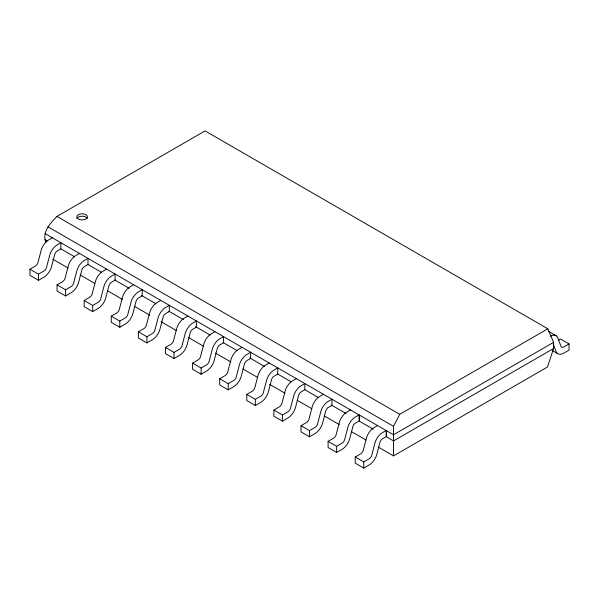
<?xml version="1.0" encoding="UTF-8"?>
<svg xmlns="http://www.w3.org/2000/svg" width="599" height="599" viewBox="0 0 599 599"><rect width="100%" height="100%" fill="white"/><g stroke="black" fill="none" stroke-linecap="round" stroke-linejoin="round"><path stroke-width="0.9" d="M45.868 242.348C41.728 232.15 50.391 223.09 56.965 216.404L205.053 130.904L547.823 328.799L553.573 342.351L553.573 348.513L547.493 367L393.521 455.891L378.134 447.011M393.521 455.891L393.521 426.323L399.728 414.298L547.823 328.799M52.36 237.796L47.927 240.394A11.568 6.679 -60 0 0 41.368 249.558L37.909 262.766A3.976 2.291 -60 0 1 35.655 265.896L29.95 269.221L29.95 275.375L38.486 280.31L43.907 277.18A11.531 6.656 -60 0 0 51.589 266.48L54.629 254.695A4.006 2.314 -60 0 1 57.302 250.959L60.896 248.885L74.62 256.806M29.95 269.221L38.486 274.147L44.199 270.823A3.976 2.291 -60 0 0 46.445 267.693L49.904 254.485A11.568 6.679 -60 0 1 56.463 245.328L60.896 242.722L60.896 248.885M79.465 253.444L75.032 256.043A11.568 6.679 -60 0 0 68.473 265.207L65.014 278.415A3.976 2.291 -60 0 1 62.76 281.545L57.055 284.869L57.055 291.024L65.59 295.958L71.011 292.829A11.531 6.656 -60 0 0 78.694 282.129L81.734 270.344A4.006 2.314 -60 0 1 84.407 266.607L88.001 264.533L101.755 272.478M57.055 284.869L65.59 289.796L71.303 286.472A3.976 2.291 -60 0 0 73.55 283.342L77.009 270.134A11.568 6.679 -60 0 1 83.568 260.977L88.001 258.371L88.001 264.533M106.57 269.093L102.137 271.691A11.568 6.679 -60 0 0 95.578 280.856L92.119 294.064A3.976 2.291 -60 0 1 89.865 297.194L84.16 300.518L84.16 306.673L92.695 311.607L98.116 308.478A11.531 6.656 -60 0 0 105.798 297.778L108.838 285.993A4.006 2.314 -60 0 1 111.511 282.256L115.105 280.182L115.105 274.02L110.673 276.626A11.568 6.679 -60 0 0 104.114 285.783L100.654 298.991A3.976 2.291 -60 0 1 98.408 302.121L92.695 305.445L84.16 300.518M133.674 284.742L129.242 287.34A11.568 6.679 -60 0 0 122.683 296.505L119.223 309.713A3.976 2.291 -60 0 1 116.97 312.843L111.264 316.167L111.264 322.322L119.8 327.256L125.221 324.126A11.531 6.656 -60 0 0 132.903 313.427L135.943 301.641A4.006 2.314 -60 0 1 138.624 297.905L142.21 295.831L142.21 289.669L137.777 292.275A11.568 6.679 -60 0 0 131.218 301.432L127.759 314.64A3.976 2.291 -60 0 1 125.513 317.769L119.8 321.094L111.264 316.167M160.779 300.391L156.346 302.989A11.568 6.679 -60 0 0 149.787 312.154L146.328 325.362A3.976 2.291 -60 0 1 144.074 328.492L138.369 331.816L138.369 337.971L146.905 342.905L152.326 339.775A11.531 6.656 -60 0 0 160.008 329.076L163.048 317.29A4.006 2.314 -60 0 1 165.728 313.554L169.315 311.48L169.315 305.318L164.882 307.923A11.568 6.679 -60 0 0 158.323 317.081L154.864 330.289A3.976 2.291 -60 0 1 152.618 333.418L146.905 336.743L138.369 331.816M187.884 316.04L183.451 318.638A11.568 6.679 -60 0 0 176.892 327.803L173.433 341.011A3.976 2.291 -60 0 1 171.179 344.14L165.474 347.465L165.474 353.62L174.01 358.554L179.43 355.424A11.531 6.656 -60 0 0 187.113 344.724L190.153 332.939A4.006 2.314 -60 0 1 192.833 329.203L196.42 327.129L196.42 320.967L191.987 323.572A11.568 6.679 -60 0 0 185.428 332.73L181.969 345.937A3.976 2.291 -60 0 1 179.722 349.067L174.01 352.392L165.474 347.465M214.989 331.689L210.556 334.287A11.568 6.679 -60 0 0 203.997 343.452L200.538 356.66A3.976 2.291 -60 0 1 198.284 359.789L192.578 363.114L192.578 369.269L201.114 374.203L206.535 371.073A11.531 6.656 -60 0 0 214.217 360.373L217.257 348.588A4.006 2.314 -60 0 1 219.938 344.852L223.524 342.778L223.524 336.616L219.092 339.221A11.568 6.679 -60 0 0 212.533 348.378L209.073 361.586A3.976 2.291 -60 0 1 206.827 364.716L201.114 368.041L192.578 363.114M242.093 347.338L237.661 349.936A11.568 6.679 -60 0 0 231.102 359.101L227.642 372.308A3.976 2.291 -60 0 1 225.389 375.438L219.683 378.763L219.683 384.917L228.219 389.852L233.64 386.722A11.531 6.656 -60 0 0 241.322 376.022L244.362 364.237A4.006 2.314 -60 0 1 247.043 360.501L250.629 358.427L250.629 352.264L246.196 354.87A11.568 6.679 -60 0 0 239.637 364.027L236.178 377.235A3.976 2.291 -60 0 1 233.932 380.365L228.219 383.689L219.683 378.763M269.198 362.987L264.765 365.585A11.568 6.679 -60 0 0 258.206 374.749L254.747 387.957A3.976 2.291 -60 0 1 252.493 391.087L246.788 394.412L246.788 400.566L255.324 405.501L260.745 402.371A11.531 6.656 -60 0 0 268.427 391.671L271.467 379.886A4.006 2.314 -60 0 1 274.147 376.15L277.734 374.076L277.734 367.913L273.301 370.519A11.568 6.679 -60 0 0 266.742 379.676L263.283 392.884A3.976 2.291 -60 0 1 261.037 396.014L255.324 399.338L246.788 394.412M296.303 378.635L291.87 381.234A11.568 6.679 -60 0 0 285.311 390.398L281.852 403.606A3.976 2.291 -60 0 1 279.606 406.736L273.893 410.06L273.893 416.215L282.428 421.149L287.849 418.02A11.531 6.656 -60 0 0 295.532 407.32L298.572 395.535A4.006 2.314 -60 0 1 301.252 391.798L304.839 389.724L318.578 397.661M273.893 410.06L282.428 414.987L288.141 411.663A3.976 2.291 -60 0 0 290.388 408.533L293.847 395.325A11.568 6.679 -60 0 1 300.406 386.168L304.839 383.562L304.839 389.724M323.408 394.284L318.975 396.882A11.568 6.679 -60 0 0 312.416 406.047L308.957 419.255A3.976 2.291 -60 0 1 306.71 422.385L300.998 425.709L300.998 431.864L309.533 436.798L314.954 433.669A11.531 6.656 -60 0 0 322.636 422.969L325.676 411.184A4.006 2.314 -60 0 1 328.357 407.447L331.943 405.373L331.943 399.211L327.518 401.817A11.568 6.679 -60 0 0 320.952 410.974L317.492 424.182A3.976 2.291 -60 0 1 315.246 427.312L309.533 430.636L300.998 425.709M350.512 409.933L346.08 412.531A11.568 6.679 -60 0 0 339.521 421.696L336.061 434.904A3.976 2.291 -60 0 1 333.815 438.034L328.102 441.358L328.102 447.513L336.638 452.447L342.059 449.317A11.531 6.656 -60 0 0 349.741 438.618L352.781 426.832A4.006 2.314 -60 0 1 355.462 423.096L359.048 421.022L359.048 414.86L354.623 417.466A11.568 6.679 -60 0 0 348.056 426.623L344.597 439.831A3.976 2.291 -60 0 1 342.351 442.961L336.638 446.285L328.102 441.358M377.617 425.582L373.184 428.18A11.568 6.679 -60 0 0 366.625 437.345L363.166 450.553A3.976 2.291 -60 0 1 360.92 453.683L355.207 457.007L355.207 463.162L363.743 468.096L369.164 464.966A11.531 6.656 -60 0 0 376.846 454.267L379.886 442.481A4.006 2.314 -60 0 1 382.566 438.745L386.153 436.671L386.153 430.509L381.728 433.114A11.568 6.679 -60 0 0 375.161 442.272L371.702 455.48A3.976 2.291 -60 0 1 369.456 458.609L363.743 461.934L355.207 457.007M553.573 342.351L393.521 434.762L45 233.543M558.246 340.269L560.514 338.967L569.05 343.893L569.05 350.056L563.629 353.185A11.531 6.656 -60 0 1 555.947 351.358L553.214 343.908M553.573 348.513L393.521 440.924L386.58 436.918L386.58 430.756M569.05 343.893L563.345 347.165A3.976 2.291 -60 0 1 561.091 346.634L557.632 337.417A11.568 6.679 -60 0 0 551.073 335.829L550.369 336.196M548.399 331.307L556.224 335.829M552.241 350.497L557.669 353.635M56.965 216.404L399.728 414.298M47.875 226.766L393.521 426.323M45 239.705L47.209 240.985M114.701 279.95L129.264 288.359M141.401 295.367L155.957 303.768M168.903 311.248L183.466 319.656M195.603 326.657L210.167 335.066M223.113 342.538L236.867 350.482M249.813 357.955L264.376 366.363M277.315 373.836L291.069 381.78M331.524 405.134L346.087 413.542M373.199 429.191L359.475 421.269L359.475 415.107M52.697 259.127L68.084 268.008M80.221 275.016L94.799 283.432M107.745 290.904L122.323 299.32M134.461 306.329L149.847 315.209M161.176 321.753L176.563 330.633M188.7 337.649L203.278 346.057M215.415 353.066L230.802 361.953M242.939 368.962L257.518 377.37M269.655 384.386L285.042 393.266M297.179 400.274L311.757 408.69M324.71 416.163L339.281 424.579M351.418 431.587L365.996 440.003M363.743 461.934L363.743 468.096M336.638 446.285L336.638 452.447M309.533 430.636L309.533 436.798M282.428 414.987L282.428 421.149M255.324 399.338L255.324 405.501M228.219 383.689L228.219 389.852M201.114 368.041L201.114 374.203M174.01 352.392L174.01 358.554M146.905 336.743L146.905 342.905M119.8 321.094L119.8 327.256M92.695 305.445L92.695 311.607M65.59 289.796L65.59 295.958M38.486 274.147L38.486 280.31M76.934 218.508A5.346 3.085 0 0 1 82.1 216.217A5.346 3.085 0 0 1 87.259 218.508M79.427 219.511A5.346 3.085 0 0 0 87.439 216.838A5.346 3.085 0 0 0 79.427 214.165A5.346 3.085 0 0 0 79.427 219.511"/></g></svg>
